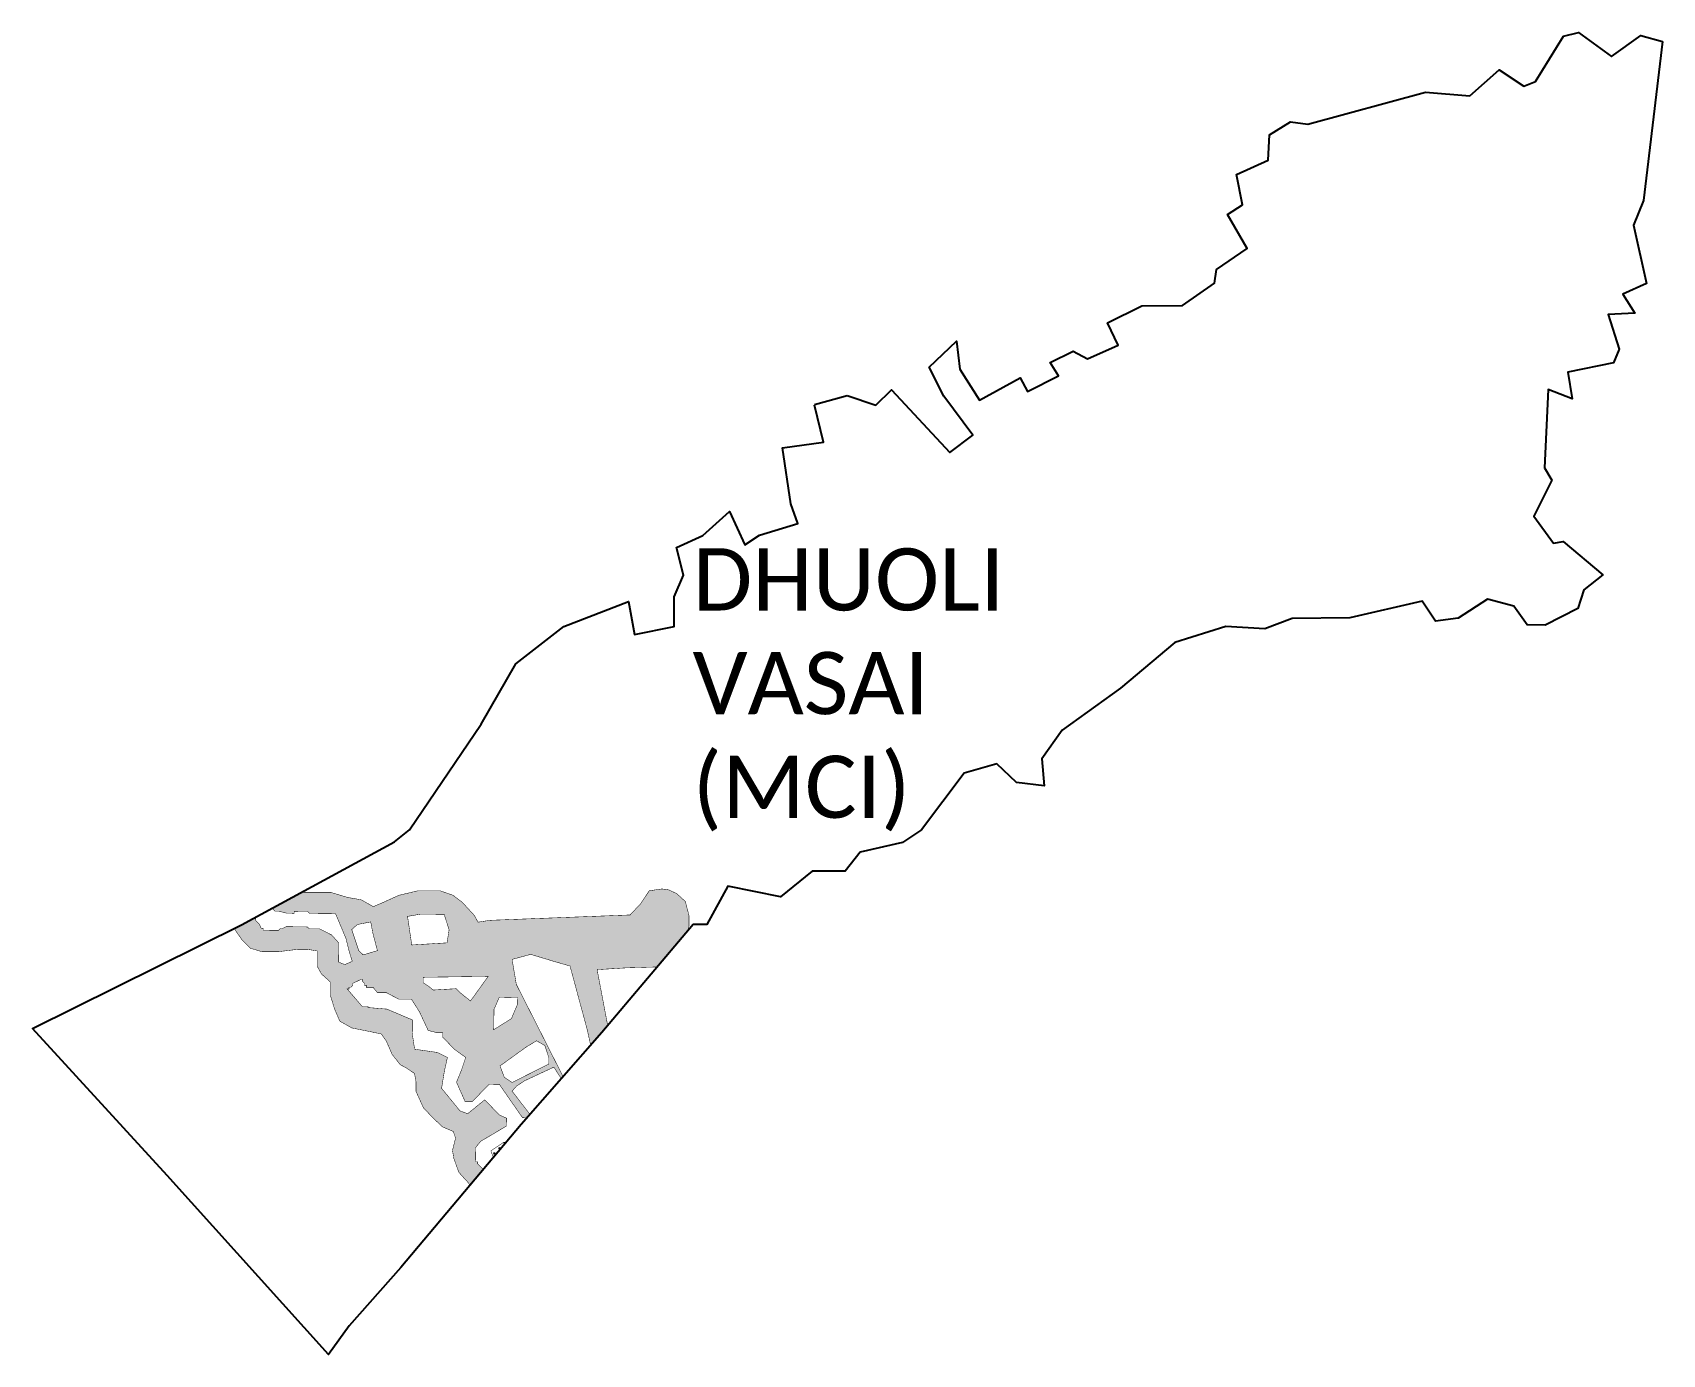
# Model space of a CAD drawing. Header units: metres. Extents: x 267512 to 270881, y 2139235 to 2141968.
import ezdxf

# ---------------------------------------------------------------- set-up
doc = ezdxf.new("R2010")
doc.units = ezdxf.units.M
for name, color, linetype in [('MANGROOVES BUFFER ZONE', 120, 'Continuous'), ('village', 3, 'Continuous'), ('VILLAGE NAME', 250, 'Continuous')]:
    doc.layers.add(name, color=color, linetype=linetype)
doc.styles.get("Standard").update_dxf_attribs({"font": 'simplex.shx'})

msp = doc.modelspace()

# ---------------------------------------------------------------- hatches: boundary and pattern name
at = {"layer": 'MANGROOVES BUFFER ZONE'}
h = msp.add_hatch(dxfattribs=at)
h.set_pattern_fill('GRASS', color=256, scale=0.59672345, angle=-0.7340003)
h.paths.add_polyline_path([(268866.6, 2140110.7), (268869.1, 2140120.7), (268869.1, 2140142.4), (268861.5, 2140171.6), (268843.8, 2140187.9), (268827.1, 2140195.7), (268813.4, 2140197.6), (268787, 2140193.8), (268768.8, 2140166.7), (268747.3, 2140143.8), (268458.1, 2140132.7), (268433, 2140128.9), (268425.6, 2140142.6), (268400.4, 2140170.1), (268381.5, 2140184.4), (268355.8, 2140193.5), (268307.7, 2140193.5), (268269.4, 2140184.4), (268232.8, 2140167.8), (268216.7, 2140160.9), (268191.6, 2140175.2), (268163.9, 2140179.9), (268127.9, 2140190.7), (268076.4, 2140190.7), (268068.2, 2140190.7), (268003.9, 2140155.8), (268009.4, 2140155.8), (268013.3, 2140151.7), (268021.3, 2140151.6), (268037.2, 2140147.5), (268053.1, 2140147.2), (268053.1, 2140151.2), (268081, 2140150.9), (268084.9, 2140146.8), (268138.6, 2140146.2), (268159.8, 2140096.1), (268167.4, 2140066.2), (268173.2, 2140047.9), (268157.7, 2140041.2), (268145, 2140046.3), (268145.5, 2140085.8), (268130.5, 2140102.4), (268105.2, 2140115.1), (268084.5, 2140115), (268080.6, 2140119), (268036.8, 2140119.6), (268028.8, 2140115.7), (268024.8, 2140115.8), (268020.8, 2140111.9), (267989, 2140112.3), (267989, 2140116.2), (267985, 2140116.3), (267981.2, 2140124.3), (267973.3, 2140132.4), (267973.4, 2140136.3), (267968, 2140136.4), (267944.2, 2140123.5), (267929.2, 2140116), (267934.1, 2140108.3), (267945.8, 2140091.6), (267962.9, 2140074.9), (267985.8, 2140068), (268022.1, 2140068), (268060.7, 2140072.7), (268080.7, 2140072.7), (268100.7, 2140069.4), (268100.7, 2140037.8), (268109.4, 2140021.8), (268127.3, 2140005.6), (268127.3, 2139979.5), (268136.4, 2139949.7), (268147.3, 2139924.2), (268172.4, 2139910.1), (268212, 2139902.1), (268233.1, 2139897.7), (268243.3, 2139883.5), (268255.3, 2139855.8), (268272.4, 2139834), (268284.7, 2139827.5), (268296.6, 2139819.5), (268301.8, 2139816), (268304.8, 2139799), (268304.8, 2139779.2), (268320.3, 2139744.7), (268339.9, 2139724.4), (268359.3, 2139705.7), (268381.9, 2139696), (268386.7, 2139682.3), (268380.3, 2139657), (268382.8, 2139641.1), (268393.4, 2139611.5), (268413.8, 2139589.1), (268416, 2139584), (268444, 2139617.2), (268436.2, 2139625.1), (268432.3, 2139629.1), (268432.4, 2139633.1), (268428.4, 2139633.2), (268428.4, 2139637.1), (268428.3, 2139637.2), (268427.9, 2139662.7), (268438.5, 2139675.6), (268492, 2139707.4), (268492.2, 2139723.4), (268477.6, 2139730), (268446.8, 2139761.4), (268411.7, 2139732.8), (268395.8, 2139738.6), (268357.8, 2139785.3), (268363.3, 2139819.6), (268369.8, 2139849.1), (268348.8, 2139859.5), (268302, 2139866.2), (268297.1, 2139899.1), (268297.4, 2139926.8), (268244.6, 2139949.1), (268205.7, 2139952.3), (268205.7, 2139954.3), (268201.8, 2139954.4), (268197.8, 2139954.4), (268193.8, 2139954.5), (268164.4, 2139988.7), (268162.5, 2139990.7), (268166.4, 2139990.6), (268166.5, 2139994.6), (268170.5, 2139994.5), (268174.5, 2139998.5), (268174.5, 2140002.5), (268190.5, 2140010.2), (268194.5, 2140010.2), (268194.5, 2140006.2), (268198.4, 2140002.1), (268198.4, 2139998.2), (268202.3, 2139998.1), (268202.3, 2139994.1), (268206.3, 2139994.1), (268210.2, 2139994), (268216.2, 2139994), (268225.1, 2139983.2), (268243.7, 2139983), (268268.9, 2139969.8), (268295.6, 2139969.5), (268312.3, 2139942.9), (268330, 2139905), (268345.6, 2139901.1), (268359.8, 2139900.9), (268359.6, 2139891.3), (268384.9, 2139865.6), (268407.6, 2139849.1), (268399, 2139823.6), (268388.6, 2139797.9), (268406.2, 2139758.3), (268421.7, 2139758.3), (268456.1, 2139793.8), (268477.1, 2139793.5), (268525, 2139724.5), (268534.7, 2139724.3), (268542.3, 2139733.1), (268539.8, 2139732.2), (268503.5, 2139779.4), (268512.8, 2139790.1), (268529, 2139800.7), (268589.7, 2139829.1), (268605.4, 2139805.1), (268609, 2139809.2), (268512.2, 2140000.3), (268503.4, 2140051.9), (268541.9, 2140062.3), (268588.8, 2140048.1), (268623.2, 2140038.2), (268658.8, 2139906.3), (268665.9, 2139874.2), (268689.1, 2139900.6), (268701.1, 2139914.9), (268679.2, 2140030.7), (268739.6, 2140034.4), (268803.7, 2140036.3)])
h.paths.add_polyline_path([(268515.2, 2139973), (268515, 2139959.9), (268502.1, 2139929.4), (268465.5, 2139906.5), (268466.1, 2139948.6), (268477, 2139973.8)], flags=16)
h.paths.add_polyline_path([(268571.1, 2139873.9), (268579.4, 2139848.7), (268579.2, 2139835.6), (268503.7, 2139797.3), (268487.4, 2139808.1), (268478.5, 2139831.6), (268532, 2139870.2), (268553.9, 2139883.6)], flags=16)
h.paths.add_polyline_path([(268454.1, 2140016.8), (268417.5, 2139965.9), (268396.7, 2139982.5), (268388.1, 2139991.3), (268340.6, 2139988.5), (268330.9, 2139996.2), (268319.5, 2140003.7), (268319.6, 2140014.9)], flags=16)
h.paths.add_polyline_path([(268373.3, 2140113.1), (268369, 2140086.1), (268296.1, 2140081.7), (268287.4, 2140140.8), (268315.2, 2140145.6), (268363.1, 2140145)], flags=16)
h.paths.add_polyline_path([(268225.1, 2140070), (268195.8, 2140061.2), (268186.5, 2140070.4), (268172.1, 2140113.6), (268183.7, 2140124), (268211.3, 2140129.4), (268215.6, 2140106.4)], flags=16)
h = msp.add_hatch(dxfattribs=at)
h.set_pattern_fill('GRASS', color=256, scale=0.59672345, angle=-0.7340003)
h.paths.add_polyline_path([(268491.4, 2139673.6), (268485.8, 2139673.6), (268459.6, 2139656), (268464.8, 2139641.9)])

# ---------------------------------------------------------------- linework, layer by layer
at = {"color": 3, "flags": 128}
msp.add_lwpolyline([(269128.2, 2141199.4), (269196.1, 2141218)], dxfattribs=at)
at = {"layer": 'MANGROOVES BUFFER ZONE', "const_width": 1}
for points in [[(268866.6, 2140110.7), (268869.1, 2140120.7), (268869.1, 2140142.4), (268861.5, 2140171.6), (268843.8, 2140187.9), (268827.1, 2140195.7), (268813.4, 2140197.6), (268787, 2140193.8), (268768.8, 2140166.7), (268747.3, 2140143.8), (268458.1, 2140132.7), (268433, 2140128.9), (268425.6, 2140142.6), (268400.4, 2140170.1), (268381.5, 2140184.4), (268355.8, 2140193.5), (268307.7, 2140193.5), (268269.4, 2140184.4), (268232.8, 2140167.8), (268216.7, 2140160.9), (268191.6, 2140175.2), (268163.9, 2140179.9), (268127.9, 2140190.7), (268076.4, 2140190.7), (268068.2, 2140190.7)], [(268003.9, 2140155.8), (268009.4, 2140155.8), (268013.3, 2140151.7), (268021.3, 2140151.6), (268037.2, 2140147.5), (268053.1, 2140147.2), (268053.1, 2140151.2), (268081, 2140150.9), (268084.9, 2140146.8), (268138.6, 2140146.2), (268159.8, 2140096.1), (268167.4, 2140066.2), (268173.2, 2140047.9), (268157.7, 2140041.2), (268145, 2140046.3), (268145.5, 2140085.8), (268130.5, 2140102.4), (268105.2, 2140115.1), (268084.5, 2140115), (268080.6, 2140119), (268036.8, 2140119.6), (268028.8, 2140115.7), (268024.8, 2140115.8), (268020.8, 2140111.9), (267989, 2140112.3), (267989, 2140116.2), (267985, 2140116.3), (267981.2, 2140124.3), (267973.3, 2140132.4), (267973.4, 2140136.3), (267969.4, 2140136.4), (267969.4, 2140137.1)], [(267929.2, 2140116), (267934.1, 2140108.3), (267945.8, 2140091.6), (267962.9, 2140074.9), (267985.8, 2140068), (268022.1, 2140068), (268060.7, 2140072.7), (268080.7, 2140072.7), (268100.7, 2140069.4), (268100.7, 2140037.8), (268109.4, 2140021.8), (268127.3, 2140005.6), (268127.3, 2139979.5), (268136.4, 2139949.7), (268147.3, 2139924.2), (268172.4, 2139910.1), (268212, 2139902.1), (268233.1, 2139897.7), (268243.3, 2139883.5), (268255.3, 2139855.8), (268272.4, 2139834), (268284.7, 2139827.5), (268296.6, 2139819.5), (268301.8, 2139816), (268304.8, 2139799), (268304.8, 2139779.2), (268320.3, 2139744.7), (268339.9, 2139724.4), (268359.3, 2139705.7), (268381.9, 2139696), (268386.7, 2139682.3), (268380.3, 2139657), (268382.8, 2139641.1), (268393.4, 2139611.5), (268413.8, 2139589.1), (268416, 2139584)], [(268609, 2139809.2), (268512.2, 2140000.3), (268503.4, 2140051.9), (268541.9, 2140062.3), (268588.8, 2140048.1), (268623.2, 2140038.2), (268658.8, 2139906.3), (268665.9, 2139874.2)], [(268701.1, 2139914.9), (268679.2, 2140030.7), (268739.6, 2140034.4), (268803.7, 2140036.3)], [(268444.1, 2139617), (268436.2, 2139625.1), (268432.3, 2139629.1), (268432.4, 2139633.1), (268428.4, 2139633.2), (268428.4, 2139637.1), (268428.3, 2139637.2), (268427.9, 2139662.7), (268438.5, 2139675.6), (268492, 2139707.4), (268492.2, 2139723.4), (268477.6, 2139730), (268446.8, 2139761.4), (268411.7, 2139732.8), (268395.8, 2139738.6), (268357.8, 2139785.3), (268363.3, 2139819.6), (268369.8, 2139849.1), (268348.8, 2139859.5), (268302, 2139866.2), (268297.1, 2139899.1), (268297.4, 2139926.8), (268244.6, 2139949.1), (268205.7, 2139952.3), (268205.7, 2139954.3), (268201.8, 2139954.4), (268197.8, 2139954.4), (268193.8, 2139954.5), (268164.4, 2139988.7), (268162.5, 2139990.7), (268166.4, 2139990.6), (268166.5, 2139994.6), (268170.5, 2139994.5), (268174.5, 2139998.5), (268174.5, 2140002.5), (268190.5, 2140010.2), (268194.5, 2140010.2), (268194.5, 2140006.2), (268198.4, 2140002.1), (268198.4, 2139998.2), (268202.3, 2139998.1), (268202.3, 2139994.1), (268206.3, 2139994.1), (268210.2, 2139994), (268216.2, 2139994), (268225.1, 2139983.2), (268243.7, 2139983), (268268.9, 2139969.8), (268295.6, 2139969.5), (268312.3, 2139942.9), (268330, 2139905), (268345.6, 2139901.1), (268359.8, 2139900.9), (268359.6, 2139891.3), (268384.9, 2139865.6), (268407.6, 2139849.1), (268399, 2139823.6), (268388.6, 2139797.9), (268406.2, 2139758.3), (268421.7, 2139758.3), (268456.1, 2139793.8), (268477.1, 2139793.5), (268525, 2139724.5), (268534.7, 2139724.3)], [(268542.3, 2139733.1), (268539.8, 2139732.2), (268503.5, 2139779.4), (268512.8, 2139790.1), (268529, 2139800.7), (268589.7, 2139829.1), (268604.9, 2139805.8), (268605.2, 2139804.8)], [(268491.4, 2139673.6), (268485.8, 2139673.6), (268459.6, 2139656), (268464.8, 2139641.9)]]:
    msp.add_lwpolyline(points, dxfattribs=at)
for points in [[(268172.1, 2140113.6), (268183.7, 2140124), (268211.3, 2140129.4), (268215.6, 2140106.4), (268225.1, 2140070), (268195.8, 2140061.2), (268186.5, 2140070.4), (268172.1, 2140113.6)], [(268287.4, 2140140.8), (268315.2, 2140145.6), (268363.1, 2140145), (268373.3, 2140113.1), (268369, 2140086.1), (268296.1, 2140081.7), (268287.4, 2140140.8)], [(268319.6, 2140014.9), (268454.1, 2140016.8), (268417.5, 2139965.9), (268396.7, 2139982.5), (268388.1, 2139991.3), (268340.6, 2139988.5), (268330.9, 2139996.2), (268319.5, 2140003.7), (268319.6, 2140014.9)], [(268466.1, 2139948.6), (268477, 2139973.8), (268515.2, 2139973), (268515, 2139959.9), (268502.1, 2139929.4), (268465.5, 2139906.5), (268466.1, 2139948.6)], [(268478.5, 2139831.6), (268532, 2139870.2), (268553.9, 2139883.6), (268571.1, 2139873.9), (268579.4, 2139848.7), (268579.2, 2139835.6), (268503.7, 2139797.3), (268487.4, 2139808.1), (268478.5, 2139831.6)]]:
    msp.add_lwpolyline(points, close=True, dxfattribs=at)
at = {"layer": 'village', "color": 3}
for points in [[(269196.1, 2141218, 0), (269255.1, 2141198.3, 0), (269287.9, 2141229.9, 0), (269408.5, 2141100, 0), (269455.6, 2141135.9, 0), (269395.6, 2141216.4, 0), (269365.2, 2141276.8, 0), (269421.7, 2141330.1, 0), (269428.8, 2141272.2, 0), (269469.3, 2141208.1, 0), (269553.4, 2141254.4, 0), (269569, 2141226, 0), (269632.6, 2141258.9, 0), (269615.4, 2141286, 0), (269662.8, 2141309.5, 0), (269692.9, 2141293.8, 0), (269756.4, 2141322.1, 0), (269733.9, 2141368.3, 0), (269804.7, 2141403.6, 0), (269888.8, 2141403.9, 0), (269955.3, 2141450.5, 0), (269959.1, 2141478.4, 0), (270023, 2141521.9, 0), (269981.9, 2141592.2, 0), (270013, 2141612.4, 0), (270000.8, 2141675.1, 0), (270066.2, 2141704.4, 0), (270069, 2141757.2, 0), (270112, 2141783.6, 0), (270148.2, 2141779, 0), (270391, 2141845.5, 0), (270482.7, 2141837.8, 0), (270543.3, 2141891.2, 0), (270594.5, 2141857.3, 0), (270618.4, 2141867.5, 0), (270676.7, 2141961.3, 0), (270707.8, 2141968.5, 0), (270775.6, 2141918.9, 0), (270836.5, 2141962.2, 0), (270880.9, 2141949.7, 0)], [(270880.9, 2141949.7, 0), (270841.9, 2141620.9, 0), (270821.1, 2141570, 0), (270847.9, 2141449.8, 0), (270799.3, 2141427.4, 0), (270823.6, 2141388.2, 0), (270769.1, 2141385.2, 0), (270791.7, 2141313.5, 0), (270780, 2141285.2, 0), (270685.5, 2141266.4, 0), (270694.2, 2141211.2, 0), (270644.6, 2141230.6, 0), (270637.3, 2141068.4, 0), (270652.3, 2141043, 0), (270615.2, 2140968.3, 0), (270655.7, 2140912.6, 0), (270675.8, 2140915.8, 0), (270757.8, 2140847.2, 0), (270718.7, 2140815.9, 0), (270706.2, 2140777.5, 0), (270638.3, 2140742.8, 0), (270601.7, 2140743.7, 0), (270573.8, 2140782.1, 0), (270519.6, 2140796.6, 0), (270459, 2140757.7, 0), (270412.2, 2140751.2, 0), (270384.7, 2140792.4, 0), (270234.6, 2140758.2, 0), (270115.9, 2140757, 0), (270059.3, 2140735.4, 0), (269978.4, 2140740.5, 0), (269873.5, 2140707.4, 0), (269760.9, 2140613, 0), (269640.1, 2140525.7, 0), (269598.1, 2140466.4, 0), (269602.8, 2140411.1, 0), (269546.1, 2140417.4, 0), (269505, 2140456.5, 0), (269438.1, 2140437.1, 0), (269349.7, 2140319.5, 0), (269310.1, 2140293.5, 0), (269223.1, 2140273.5, 0), (269192, 2140234, 0), (269123.7, 2140234, 0), (269057.9, 2140181.2, 0), (268949.3, 2140203, 0), (268906.2, 2140124.1, 0), (268877.8, 2140124, 0), (268689.1, 2139900.6, 0), (268522.5, 2139710.4, 0), (268273.7, 2139415, 0), (268166.4, 2139294.2, 0), (268123.8, 2139235, 0), (267790.5, 2139605.2, 0), (267512.5, 2139909.1, 0), (267944.2, 2140123.5, 0), (268260.7, 2140295.2, 0), (268291.7, 2140320.1, 0), (268439.5, 2140538.5, 0), (268511.2, 2140663.3, 0), (268610.5, 2140740, 0), (268743.8, 2140791.9, 0), (268756.5, 2140723.4, 0), (268838.6, 2140740.3, 0), (268838.2, 2140801.4, 0), (268857.8, 2140846.5, 0), (268843.3, 2140903.9, 0), (268897.7, 2140928.3, 0), (268952.9, 2140977.9, 0), (268984.5, 2140909.5, 0), (269014.7, 2140929.4, 0), (269094.2, 2140953.1, 0), (269079.3, 2140994, 0), (269062.2, 2141109.9, 0), (269147.4, 2141121.8, 0), (269128.5, 2141198.3, 0)]]:
    msp.add_polyline3d(points, dxfattribs=at)

# ---------------------------------------------------------------- texts
at = {"layer": 'VILLAGE NAME', "insert": (268876.5, 2140902), "char_height": 128.647, "attachment_point": 1}
msp.add_mtext_dynamic_manual_height_columns('{\\fCalibri|b0|i0|c0|p34;DHUOLI VASAI (MCI)}', width=737.615, gutter_width=643.2, heights=[0], dxfattribs=at)

doc.saveas('drawing.dxf')
